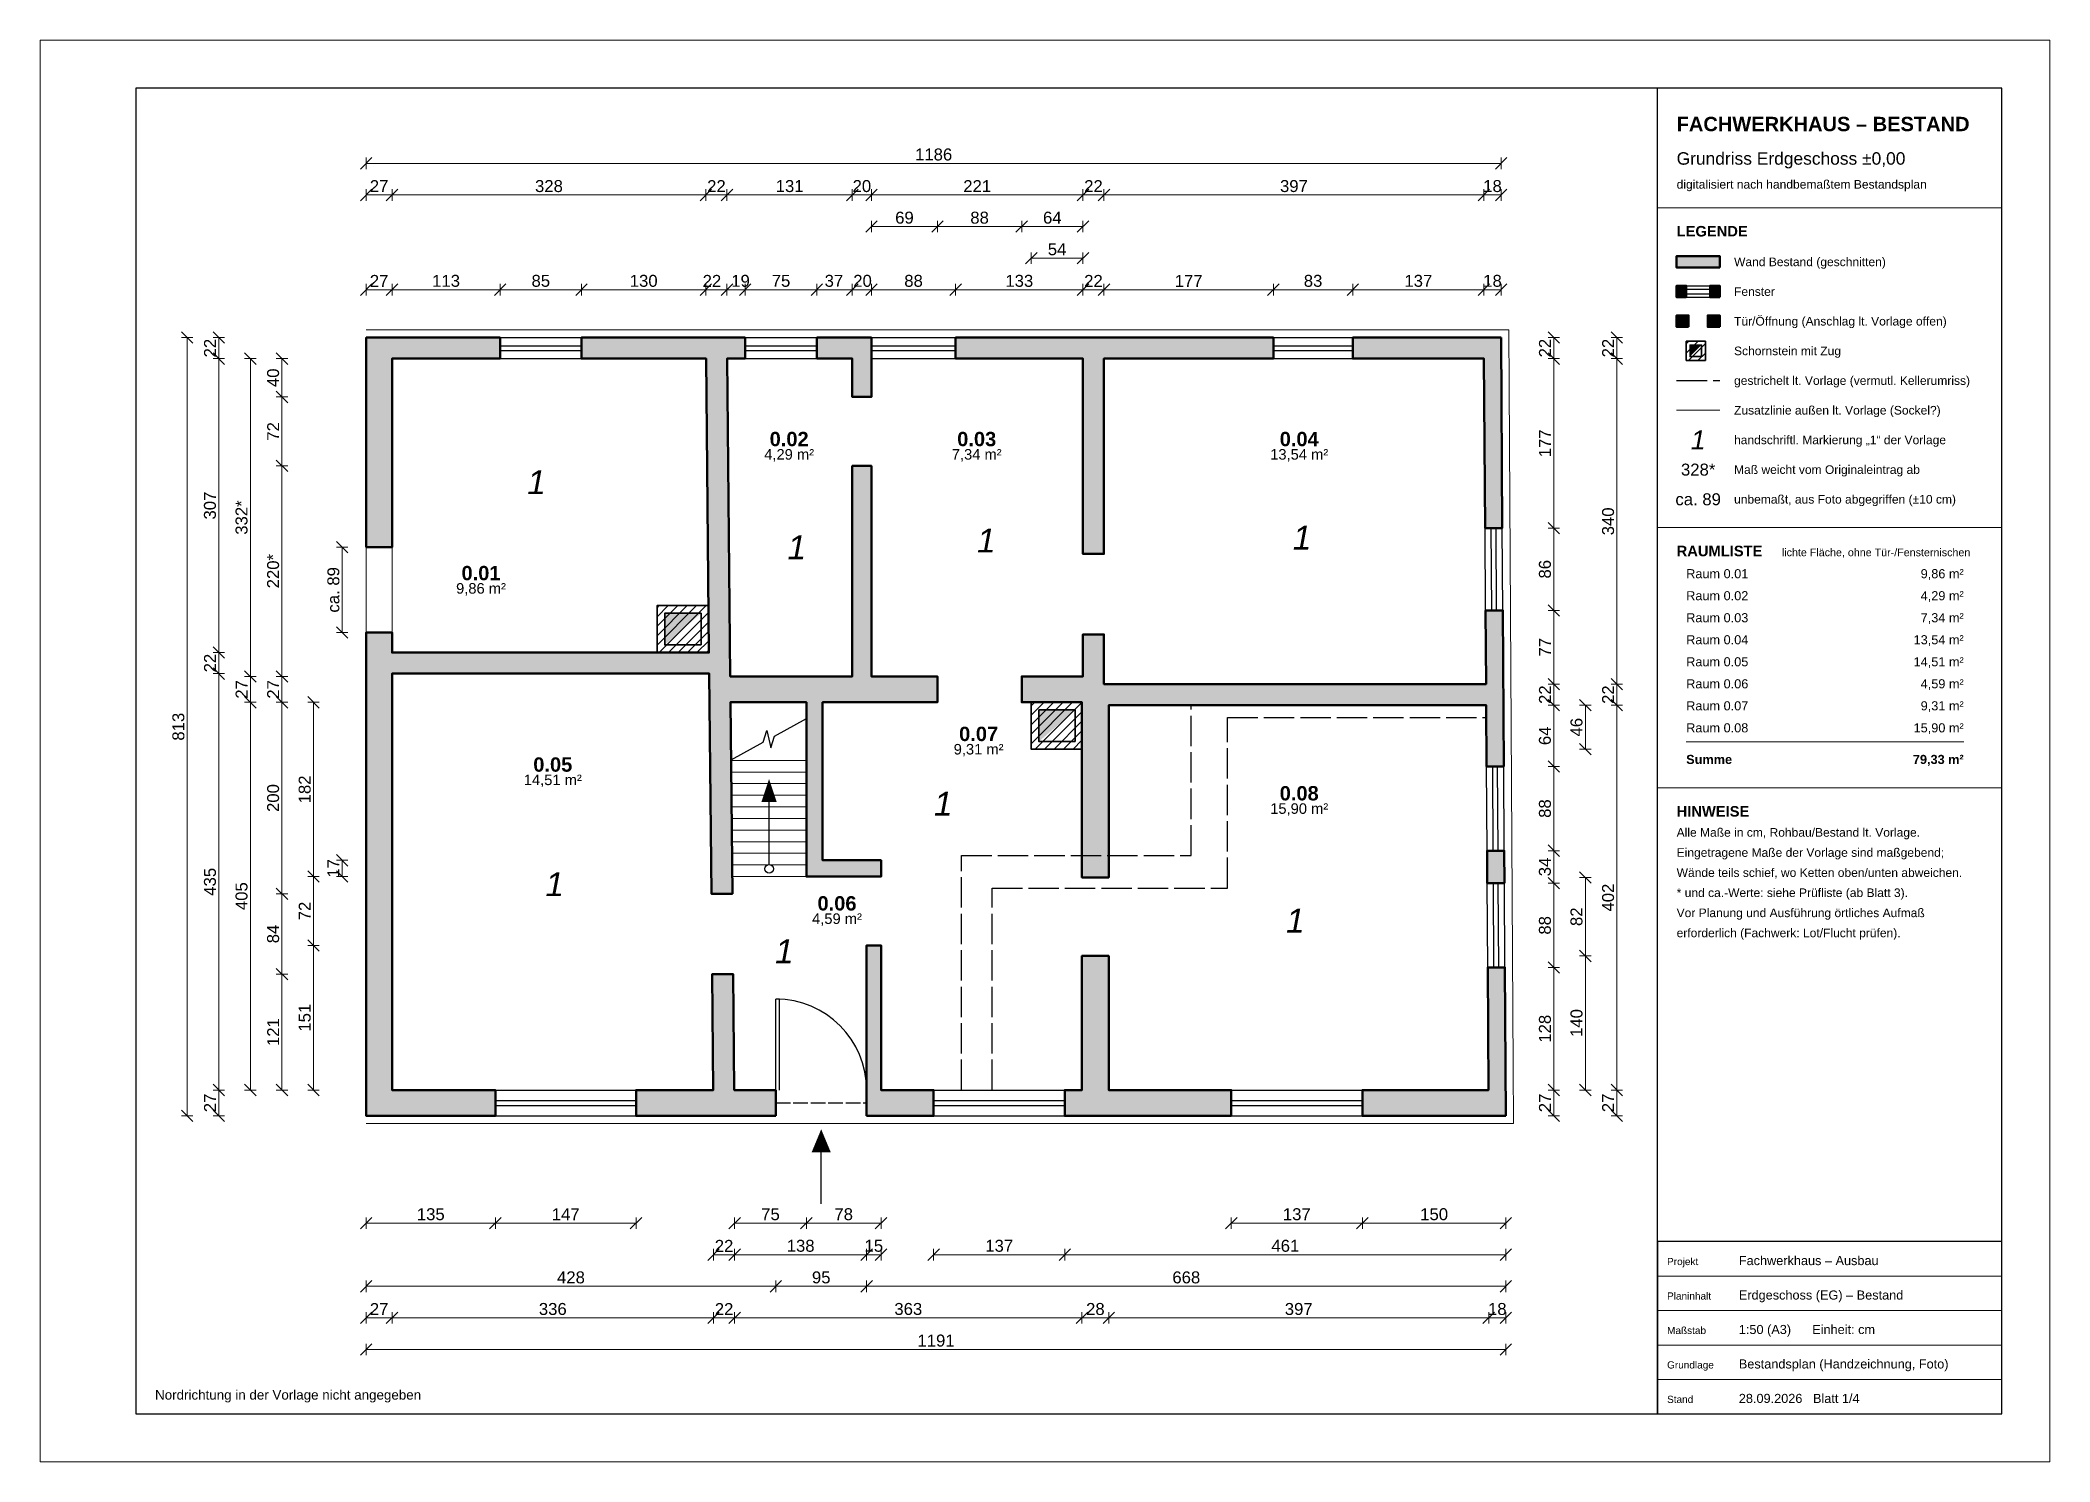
# Model space of a CAD drawing. Header units: centimetres. Extents: x -341 to 1759, y -361 to 1124.
import ezdxf
from ezdxf.enums import TextEntityAlignment as Align

# ---------------------------------------------------------------- set-up
doc = ezdxf.new("R2010")
doc.units = ezdxf.units.CM
doc.linetypes.add('DASHED', pattern=[1.524, 1.27, -0.254])
for name, color, linetype, lineweight in [('BEMASSUNG', 7, 'Continuous', 18), ('FENSTER', 7, 'Continuous', 25), ('FENSTER_UNKLAR', 7, 'Continuous', 18), ('HINWEIS_PRUEFEN', 1, 'Continuous', 18), ('KELLER_VERMUTET', 8, 'DASHED', 25), ('LINIE_AUSSEN_VORLAGE', 7, 'Continuous', 18), ('MARKIERUNG_1_VORLAGE', 5, 'Continuous', 25), ('PLANKOPF', 7, 'Continuous', 25), ('PLANKOPF_DUENN', 7, 'Continuous', 13), ('RAUMSTEMPEL', 7, 'Continuous', 18), ('SCHORNSTEIN', 7, 'Continuous', 35), ('SYMBOLE', 7, 'Continuous', 25), ('TREPPE', 7, 'Continuous', 18), ('TREPPE_LAUFLINIE', 7, 'Continuous', 25), ('TUER', 7, 'Continuous', 25), ('WAND', 7, 'Continuous', 50), ('WAND_FUELLUNG', 8, 'Continuous', 0)]:
    doc.layers.add(name, color=color, linetype=linetype, lineweight=lineweight)
doc.styles.add('HAND', font='ariali.ttf')
doc.styles.add('PLAN', font='arial.ttf')
doc.styles.add('PLAN_FETT', font='arialbd.ttf')
doc.dimstyles.new('BESTAND_1_50', dxfattribs={"dimscale": 5, "dimtxt": 2.5, "dimasz": 1.5, "dimexe": 1.2, "dimexo": 0, "dimgap": 0.6, "dimtad": 1, "dimdec": 0, "dimtxsty": 'PLAN', "dimtsz": 1.2, "dimcen": 2.5, "dimclrd": 7, "dimclre": 7, "dimclrt": 7, "dimazin": 3, "dimtfac": 1, "dimtmove": 2, "dimatfit": 3, "dimlwd": 18, "dimlwe": 13})

msp = doc.modelspace()

# ---------------------------------------------------------------- hatches: boundary and pattern name
at = {"layer": 'SCHORNSTEIN'}
h = msp.add_hatch(dxfattribs=at)
h.set_pattern_fill('ANSI31', scale=2.2)
h.paths.add_polyline_path([(1379.4, 789.1), (1379.4, 809.1), (1399.4, 809.1), (1399.4, 789.1)])
h.paths.add_polyline_path([(1395.4, 805.1), (1383.4, 805.1), (1383.4, 793.1), (1395.4, 793.1)], flags=0)
h = msp.add_hatch(color=7, dxfattribs=at)
h.dxf.hatch_style = 1
h.paths.add_polyline_path([(1383.4, 793.1), (1395.4, 805.1), (1383.4, 805.1)])
h = msp.add_hatch(dxfattribs=at)
h.set_pattern_fill('ANSI31', scale=2.2)
h.paths.add_polyline_path([(304, 484), (304, 533), (357.8, 533), (358, 508), (358, 484)])
h.paths.add_polyline_path([(350, 525), (312, 525), (312, 492), (350, 492)], flags=0)
h = msp.add_hatch(color=7, dxfattribs=at)
h.dxf.hatch_style = 1
h.paths.add_polyline_path([(312, 492), (350, 525), (312, 525)])
h = msp.add_hatch(dxfattribs=at)
h.set_pattern_fill('ANSI31', scale=2.2)
h.paths.add_polyline_path([(748, 383), (695, 383), (695, 432), (748, 432)])
h.paths.add_polyline_path([(741, 424), (703, 424), (703, 391), (741, 391)], flags=0)
h = msp.add_hatch(color=7, dxfattribs=at)
h.dxf.hatch_style = 1
h.paths.add_polyline_path([(703, 391), (741, 424), (703, 424)])
at = {"layer": 'SYMBOLE'}
h = msp.add_hatch(color=7, dxfattribs=at)
h.dxf.hatch_style = 1
h.paths.add_polyline_path([(465.5, -38), (485.5, -38), (475.5, -14)])
at = {"layer": 'TREPPE_LAUFLINIE'}
h = msp.add_hatch(color=7, dxfattribs=at)
h.dxf.hatch_style = 1
h.paths.add_polyline_path([(413, 328), (429, 328), (421, 352)])
at = {"layer": 'WAND_FUELLUNG', "true_color": 0xcdcdcd}
h = msp.add_hatch(color=7, dxfattribs=at)
h.dxf.hatch_style = 1
h.paths.add_polyline_path([(1414.4, 886.1), (1414.4, 898.1), (1369.4, 898.1), (1369.4, 886.1)])
h = msp.add_hatch(color=7, dxfattribs=at)
h.dxf.hatch_style = 1
h.paths.add_polyline_path([(1379.4, 855.1), (1379.4, 867.1), (1369.4, 867.1), (1369.4, 855.1)])
h = msp.add_hatch(color=7, dxfattribs=at)
h.dxf.hatch_style = 1
h.paths.add_polyline_path([(1414.4, 855.1), (1414.4, 867.1), (1404.4, 867.1), (1404.4, 855.1)])
h = msp.add_hatch(color=7, dxfattribs=at)
h.dxf.hatch_style = 1
h.paths.add_polyline_path([(1381.9, 824.1), (1381.9, 836.1), (1369.4, 836.1), (1369.4, 824.1)])
h = msp.add_hatch(color=7, dxfattribs=at)
h.dxf.hatch_style = 1
h.paths.add_polyline_path([(1414.4, 824.1), (1414.4, 836.1), (1401.9, 836.1), (1401.9, 824.1)])
h = msp.add_hatch(color=7, dxfattribs=at)
h.dxf.hatch_style = 1
h.paths.add_polyline_path([(135, 0), (0, 0), (0, 505), (27, 505), (27, 484), (358.2, 484), (355.2, 791), (225, 791), (225, 813), (396, 813), (396, 791), (377.2, 791), (380.5, 459), (508, 459), (508, 679), (528, 679), (528, 459), (597, 459), (597, 432), (477, 432), (477, 267), (538, 267), (538, 250), (460, 250), (460, 432), (380.7, 432), (382.7, 232), (360.7, 232), (358.5, 462), (27, 462), (27, 27), (135, 27)])
h = msp.add_hatch(color=7, dxfattribs=at)
h.dxf.hatch_style = 1
h.paths.add_polyline_path([(0, 594), (0, 813), (140, 813), (140, 791), (27, 791), (27, 594)])
h = msp.add_hatch(color=7, dxfattribs=at)
h.dxf.hatch_style = 1
h.paths.add_polyline_path([(528, 813), (528, 751), (508, 751), (508, 791), (471, 791), (471, 813)])
h = msp.add_hatch(color=7, dxfattribs=at)
h.dxf.hatch_style = 1
h.paths.add_polyline_path([(948, 813), (948, 791), (771, 791), (771, 587), (749, 587), (749, 791), (616, 791), (616, 813)])
h = msp.add_hatch(color=7, dxfattribs=at)
h.dxf.hatch_style = 1
h.paths.add_polyline_path([(1186, 813), (1187.2, 614), (1169.2, 614), (1168.1, 791), (1031, 791), (1031, 813)])
h = msp.add_hatch(color=7, dxfattribs=at)
h.dxf.hatch_style = 1
h.paths.add_polyline_path([(1188.8, 365), (1170.8, 365), (1170.4, 429), (776, 429), (776, 249), (748, 249), (748, 432), (685, 432), (685, 459), (749, 459), (749, 503), (771, 503), (771, 451), (1170.2, 451), (1169.8, 528), (1187.8, 528)])
h = msp.add_hatch(color=7, dxfattribs=at)
h.dxf.hatch_style = 1
h.paths.add_polyline_path([(1189.5, 243), (1171.5, 243), (1171.3, 277), (1189.3, 277)])
h = msp.add_hatch(color=7, dxfattribs=at)
h.dxf.hatch_style = 1
h.paths.add_polyline_path([(523, 0), (523, 178), (538, 178), (538, 27), (593, 27), (593, 0)])
h = msp.add_hatch(color=7, dxfattribs=at)
h.dxf.hatch_style = 1
h.paths.add_polyline_path([(428, 0), (282, 0), (282, 27), (362.7, 27), (361.5, 148), (383.5, 148), (384.7, 27), (428, 27)])
h = msp.add_hatch(color=7, dxfattribs=at)
h.dxf.hatch_style = 1
h.paths.add_polyline_path([(904, 0), (730, 0), (730, 27), (748, 27), (748, 167), (776, 167), (776, 27), (904, 27)])
h = msp.add_hatch(color=7, dxfattribs=at)
h.dxf.hatch_style = 1
h.paths.add_polyline_path([(1191, 0), (1041, 0), (1041, 27), (1172.8, 27), (1172, 155), (1190, 155)])

# ---------------------------------------------------------------- linework, layer by layer
at = {"layer": 'FENSTER'}
for p, q in [((1379.4, 867.1), (1404.4, 867.1)), ((1379.4, 863.6), (1404.4, 863.6)), ((1379.4, 858.6), (1404.4, 858.6)), ((1379.4, 855.1), (1404.4, 855.1))]:
    msp.add_line(p, q, dxfattribs=at)
for points in [[(140, 813), (225, 813)], [(140, 804.5), (225, 804.5)], [(140, 799.5), (140, 804.5)], [(140, 799.5), (225, 799.5)], [(225, 799.5), (225, 804.5)], [(396, 813), (471, 813)], [(396, 804.5), (471, 804.5)], [(396, 799.5), (396, 804.5)], [(396, 799.5), (471, 799.5)], [(471, 799.5), (471, 804.5)], [(528, 813), (616, 813)], [(528, 804.5), (616, 804.5)], [(528, 799.5), (528, 804.5)], [(528, 799.5), (616, 799.5)], [(616, 799.5), (616, 804.5)], [(948, 813), (1031, 813)], [(948, 804.5), (1031, 804.5)], [(948, 799.5), (948, 804.5)], [(948, 799.5), (1031, 799.5)], [(1031, 799.5), (1031, 804.5)], [(140, 791), (225, 791)], [(396, 791), (471, 791)], [(528, 791), (616, 791)], [(948, 791), (1031, 791)], [(1169.8, 528), (1169.2, 614)], [(1176.3, 528), (1175.7, 614)], [(1175.7, 614), (1180.7, 614)], [(1181.3, 528), (1180.7, 614)], [(1187.8, 528), (1187.2, 614)], [(1176.3, 528), (1181.3, 528)], [(1171.3, 277), (1170.8, 365)], [(1177.8, 277), (1177.3, 365)], [(1177.3, 365), (1182.3, 365)], [(1182.8, 277), (1182.3, 365)], [(1189.3, 277), (1188.8, 365)], [(1177.8, 277), (1182.8, 277)], [(1172, 155), (1171.5, 243)], [(1178.5, 155), (1178, 243)], [(1178, 243), (1183, 243)], [(1183.5, 155), (1183, 243)], [(1190, 155), (1189.5, 243)], [(1178.5, 155), (1183.5, 155)], [(135, 27), (282, 27)], [(593, 27), (730, 27)], [(904, 27), (1041, 27)], [(135, 16), (282, 16)], [(135, 11), (135, 16)], [(135, 11), (282, 11)], [(135, 0), (282, 0)], [(282, 11), (282, 16)], [(593, 16), (730, 16)], [(593, 11), (593, 16)], [(593, 11), (730, 11)], [(593, 0), (730, 0)], [(730, 11), (730, 16)], [(904, 16), (1041, 16)], [(904, 11), (904, 16)], [(904, 11), (1041, 11)], [(904, 0), (1041, 0)], [(1041, 11), (1041, 16)]]:
    msp.add_lwpolyline(points, dxfattribs=at)
at = {"layer": 'FENSTER_UNKLAR'}
for points in [[(0, 505), (0, 594)], [(27, 505), (27, 594)]]:
    msp.add_lwpolyline(points, dxfattribs=at)
at = {"layer": 'KELLER_VERMUTET', "ltscale": 25}
msp.add_line((1369.4, 768.1), (1414.4, 768.1), dxfattribs=at)
for points in [[(622, 27), (622, 272), (862, 272), (862, 429)], [(654, 27), (654, 238), (900, 238), (900, 416), (1170.4, 416)]]:
    msp.add_lwpolyline(points, dxfattribs=at)
at = {"layer": 'LINIE_AUSSEN_VORLAGE'}
msp.add_line((1369.4, 737.1), (1414.4, 737.1), dxfattribs=at)
msp.add_lwpolyline([(0, 821), (1194, 821), (1199, -8), (0, -8)], dxfattribs=at)
at = {"layer": 'PLANKOPF'}
msp.add_line((1349.4, -311.4), (1349.4, 1073.6), dxfattribs=at)
for points in [[(-240.6, -311.4), (1709.4, -311.4), (1709.4, 1073.6), (-240.6, 1073.6)], [(1349.4, -311.4), (1709.4, -311.4), (1709.4, -131.4), (1349.4, -131.4)]]:
    msp.add_lwpolyline(points, close=True, dxfattribs=at)
at = {"layer": 'PLANKOPF_DUENN'}
for p, q in [((1349.4, 948.6), (1709.4, 948.6)), ((1349.4, 614.6), (1709.4, 614.6)), ((1379.4, 390.6), (1669.4, 390.6)), ((1349.4, 342.6), (1709.4, 342.6)), ((1349.4, -167.4), (1709.4, -167.4)), ((1349.4, -203.4), (1709.4, -203.4)), ((1349.4, -239.4), (1709.4, -239.4)), ((1349.4, -275.4), (1709.4, -275.4)), ((1349.4, -311.4), (1709.4, -311.4))]:
    msp.add_line(p, q, dxfattribs=at)
msp.add_lwpolyline([(-340.6, -361.4), (1759.4, -361.4), (1759.4, 1123.6), (-340.6, 1123.6)], close=True, dxfattribs=at)
at = {"layer": 'SCHORNSTEIN'}
for points in [[(1399.4, 789.1), (1399.4, 809.1), (1379.4, 809.1), (1379.4, 789.1)], [(1395.4, 793.1), (1395.4, 805.1), (1383.4, 805.1), (1383.4, 793.1)], [(358, 484), (304, 484), (304, 533), (357.8, 533), (358, 508)], [(350, 492), (350, 525), (312, 525), (312, 492)], [(748, 432), (748, 383), (695, 383), (695, 432)], [(741, 391), (741, 424), (703, 424), (703, 391)]]:
    msp.add_lwpolyline(points, close=True, dxfattribs=at)
at = {"layer": 'SYMBOLE'}
msp.add_line((475.5, -92), (475.5, -34), dxfattribs=at)
at = {"layer": 'TREPPE'}
for p, q in [((381.3, 371.3), (460, 371.3)), ((381.5, 359.2), (460, 359.2)), ((381.6, 347.1), (460, 347.1)), ((381.7, 334.9), (460, 334.9)), ((381.8, 322.8), (460, 322.8)), ((381.9, 310.7), (460, 310.7)), ((382.1, 298.5), (460, 298.5)), ((382.2, 286.4), (460, 286.4)), ((382.3, 274.3), (460, 274.3)), ((382.4, 262.1), (460, 262.1)), ((382.5, 250), (460, 250))]:
    msp.add_line(p, q, dxfattribs=at)
at = {"layer": 'TREPPE_LAUFLINIE'}
msp.add_line((421, 262.5), (421, 330), dxfattribs=at)
msp.add_lwpolyline([(381.3, 372), (414.7, 390.5), (418.7, 402.5), (422.7, 384.5), (426.7, 396.5), (460, 415)], dxfattribs=at)
msp.add_circle((421, 258), 4.5, dxfattribs=at)
at = {"layer": 'TUER'}
for points in [[(428, 27), (428, 122)], [(432, 27), (432, 122), (428, 122)]]:
    msp.add_lwpolyline(points, dxfattribs=at)
at = {"layer": 'TUER', "linetype": 'DASHED', "ltscale": 12}
msp.add_lwpolyline([(428, 13.5), (523, 13.5)], dxfattribs=at)
at = {"layer": 'TUER'}
msp.add_arc((428, 27), 95, 0, 90, dxfattribs=at)
at = {"layer": 'WAND'}
for points in [[(1414.4, 886.1), (1414.4, 898.1), (1369.4, 898.1), (1369.4, 886.1)], [(1379.4, 855.1), (1379.4, 867.1), (1369.4, 867.1), (1369.4, 855.1)], [(1414.4, 855.1), (1414.4, 867.1), (1404.4, 867.1), (1404.4, 855.1)], [(1381.9, 824.1), (1381.9, 836.1), (1369.4, 836.1), (1369.4, 824.1)], [(1414.4, 824.1), (1414.4, 836.1), (1401.9, 836.1), (1401.9, 824.1)], [(135, 0), (0, 0), (0, 505), (27, 505), (27, 484), (358.2, 484), (355.2, 791), (225, 791), (225, 813), (396, 813), (396, 791), (377.2, 791), (380.5, 459), (508, 459), (508, 679), (528, 679), (528, 459), (597, 459), (597, 432), (477, 432), (477, 267), (538, 267), (538, 250), (460, 250), (460, 432), (380.7, 432), (382.7, 232), (360.7, 232), (358.5, 462), (27, 462), (27, 27), (135, 27)], [(0, 594), (0, 813), (140, 813), (140, 791), (27, 791), (27, 594)], [(528, 813), (528, 751), (508, 751), (508, 791), (471, 791), (471, 813)], [(948, 813), (948, 791), (771, 791), (771, 587), (749, 587), (749, 791), (616, 791), (616, 813)], [(1186, 813), (1187.2, 614), (1169.2, 614), (1168.1, 791), (1031, 791), (1031, 813)], [(1188.8, 365), (1170.8, 365), (1170.4, 429), (776, 429), (776, 249), (748, 249), (748, 432), (685, 432), (685, 459), (749, 459), (749, 503), (771, 503), (771, 451), (1170.2, 451), (1169.8, 528), (1187.8, 528)], [(1189.5, 243), (1171.5, 243), (1171.3, 277), (1189.3, 277)], [(523, 0), (523, 178), (538, 178), (538, 27), (593, 27), (593, 0)], [(428, 0), (282, 0), (282, 27), (362.7, 27), (361.5, 148), (383.5, 148), (384.7, 27), (428, 27)], [(904, 0), (730, 0), (730, 27), (748, 27), (748, 167), (776, 167), (776, 27), (904, 27)], [(1191, 0), (1041, 0), (1041, 27), (1172.8, 27), (1172, 155), (1190, 155)]]:
    msp.add_lwpolyline(points, close=True, dxfattribs=at)

# ---------------------------------------------------------------- texts
at = {"layer": 'BEMASSUNG', "style": 'PLAN'}
for s, p in [('328*', (1391.9, 675.1)), ('ca. 89', (1391.9, 644.1))]:
    msp.add_text(s, height=12.5, dxfattribs=at).set_placement(p, align=Align.MIDDLE_CENTER)
at = {"layer": 'HINWEIS_PRUEFEN', "true_color": 0xc81e1e, "style": 'PLAN'}
msp.add_text('Nordrichtung in der Vorlage nicht angegeben', height=10, dxfattribs=at).set_placement((-220.6, -296.4))
at = {"layer": 'MARKIERUNG_1_VORLAGE', "true_color": 0x1e46c8, "style": 'HAND'}
for height, p in [(20, (1391.9, 706.1)), (25, (178, 662)), (25, (648, 601)), (25, (978, 604)), (25, (450, 594)), (25, (603, 326)), (25, (197, 242)), (25, (971, 204)), (25, (437, 172))]:
    msp.add_text('1', height=height, dxfattribs=at).set_placement(p, align=Align.MIDDLE_CENTER)
at = {"layer": 'PLANKOPF'}
for s, height, style, p in [('FACHWERKHAUS – BESTAND', 15, 'PLAN_FETT', (1369.4, 1028.6)), ('Grundriss Erdgeschoss ±0,00', 13, 'PLAN', (1369.4, 993.6)), ('digitalisiert nach handbemaßtem Bestandsplan', 9, 'PLAN', (1369.4, 968.6)), ('LEGENDE', 11, 'PLAN_FETT', (1369.4, 918.6)), ('Wand Bestand (geschnitten)', 9, 'PLAN', (1429.4, 887.6)), ('Fenster', 9, 'PLAN', (1429.4, 856.6)), ('Tür/Öffnung (Anschlag lt. Vorlage offen)', 9, 'PLAN', (1429.4, 825.6)), ('Schornstein mit Zug', 9, 'PLAN', (1429.4, 794.6)), ('gestrichelt lt. Vorlage (vermutl. Kellerumriss)', 9, 'PLAN', (1429.4, 763.6)), ('Zusatzlinie außen lt. Vorlage (Sockel?)', 9, 'PLAN', (1429.4, 732.6)), ('handschriftl. Markierung „1“ der Vorlage', 9, 'PLAN', (1429.4, 701.6)), ('Maß weicht vom Originaleintrag ab', 9, 'PLAN', (1429.4, 670.6)), ('unbemaßt, aus Foto abgegriffen (±10 cm)', 9, 'PLAN', (1429.4, 639.6)), ('RAUMLISTE', 11, 'PLAN_FETT', (1369.4, 584.6)), ('lichte Fläche, ohne Tür-/Fensternischen', 8, 'PLAN', (1479.4, 584.6)), ('Raum 0.01', 9.5, 'PLAN', (1379.4, 561.6)), ('Raum 0.02', 9.5, 'PLAN', (1379.4, 538.6)), ('Raum 0.03', 9.5, 'PLAN', (1379.4, 515.6)), ('Raum 0.04', 9.5, 'PLAN', (1379.4, 492.6)), ('Raum 0.05', 9.5, 'PLAN', (1379.4, 469.6)), ('Raum 0.06', 9.5, 'PLAN', (1379.4, 446.6)), ('Raum 0.07', 9.5, 'PLAN', (1379.4, 423.6)), ('Raum 0.08', 9.5, 'PLAN', (1379.4, 400.6)), ('Summe', 9.5, 'PLAN_FETT', (1379.4, 367.6)), ('HINWEISE', 11, 'PLAN_FETT', (1369.4, 312.6)), ('Alle Maße in cm, Rohbau/Bestand lt. Vorlage.', 9, 'PLAN', (1369.4, 291.6)), ('Eingetragene Maße der Vorlage sind maßgebend;', 9, 'PLAN', (1369.4, 270.6)), ('Wände teils schief, wo Ketten oben/unten abweichen.', 9, 'PLAN', (1369.4, 249.6)), ('* und ca.-Werte: siehe Prüfliste (ab Blatt 3).', 9, 'PLAN', (1369.4, 228.6)), ('Vor Planung und Ausführung örtliches Aufmaß', 9, 'PLAN', (1369.4, 207.6)), ('erforderlich (Fachwerk: Lot/Flucht prüfen).', 9, 'PLAN', (1369.4, 186.6)), ('Fachwerkhaus – Ausbau', 9.5, 'PLAN', (1434.4, -155.9)), ('Projekt', 7.5, 'PLAN', (1359.4, -155.9)), ('Planinhalt', 7.5, 'PLAN', (1359.4, -191.9)), ('Erdgeschoss (EG) – Bestand', 9.5, 'PLAN', (1434.4, -191.9)), ('Maßstab', 7.5, 'PLAN', (1359.4, -227.9)), ('1:50 (A3)      Einheit: cm', 9.5, 'PLAN', (1434.4, -227.9)), ('Grundlage', 7.5, 'PLAN', (1359.4, -263.9)), ('Bestandsplan (Handzeichnung, Foto)', 9.5, 'PLAN', (1434.4, -263.9)), ('Stand', 7.5, 'PLAN', (1359.4, -299.9)), ('28.09.2026   Blatt 1/4', 9.5, 'PLAN', (1434.4, -299.9))]:
    msp.add_text(s, height=height, dxfattribs=dict(at, style=style)).set_placement(p)
for s, style, p in [('9,86 m²', 'PLAN', (1669.4, 561.6)), ('4,29 m²', 'PLAN', (1669.4, 538.6)), ('7,34 m²', 'PLAN', (1669.4, 515.6)), ('13,54 m²', 'PLAN', (1669.4, 492.6)), ('14,51 m²', 'PLAN', (1669.4, 469.6)), ('4,59 m²', 'PLAN', (1669.4, 446.6)), ('9,31 m²', 'PLAN', (1669.4, 423.6)), ('15,90 m²', 'PLAN', (1669.4, 400.6)), ('79,33 m²', 'PLAN_FETT', (1669.4, 367.6))]:
    msp.add_text(s, height=9.5, dxfattribs=dict(at, style=style)).set_placement(p, align=Align.RIGHT)
at = {"layer": 'RAUMSTEMPEL'}
for s, height, style, p in [('0.02', 15, 'PLAN_FETT', (442, 707)), ('0.03', 15, 'PLAN_FETT', (638, 707)), ('0.04', 15, 'PLAN_FETT', (975, 707)), ('4,29 m²', 11, 'PLAN', (442, 691)), ('7,34 m²', 11, 'PLAN', (638, 691)), ('13,54 m²', 11, 'PLAN', (975, 691)), ('0.01', 15, 'PLAN_FETT', (120, 567)), ('9,86 m²', 11, 'PLAN', (120, 551)), ('0.07', 15, 'PLAN_FETT', (640, 399)), ('9,31 m²', 11, 'PLAN', (640, 383)), ('0.05', 15, 'PLAN_FETT', (195, 367)), ('14,51 m²', 11, 'PLAN', (195, 351)), ('0.08', 15, 'PLAN_FETT', (975, 337)), ('15,90 m²', 11, 'PLAN', (975, 321)), ('4,59 m²', 11, 'PLAN', (492, 206)), ('0.06', 15, 'PLAN_FETT', (492, 222))]:
    msp.add_text(s, height=height, dxfattribs=dict(at, style=style)).set_placement(p, align=Align.MIDDLE_CENTER)

# ---------------------------------------------------------------- dimensions: what is measured, and where the dimension line sits
at = {"layer": 'BEMASSUNG'}
for base, p1, p2, location in [((0, 995), (0, 1001), (1186, 1001), (593, 1004.2)), ((0, 962), (0, 968), (27, 968), (13.5, 971.2)), ((27, 962), (27, 968), (355, 968), (191, 971.2)), ((355, 962), (355, 968), (377, 968), (366, 971.2)), ((377, 962), (377, 968), (508, 968), (442.5, 971.2)), ((508, 962), (508, 968), (528, 968), (518, 971.2)), ((528, 962), (528, 968), (749, 968), (638.5, 971.2)), ((749, 962), (749, 968), (771, 968), (760, 971.2)), ((771, 962), (771, 968), (1168, 968), (969.5, 971.2)), ((1168, 962), (1168, 968), (1186, 968), (1177, 971.2)), ((528, 929), (528, 935), (597, 935), (562.5, 938.2)), ((597, 929), (597, 935), (685, 935), (641, 938.2)), ((685, 929), (685, 935), (749, 935), (717, 938.2)), ((695, 896), (695, 902), (749, 902), (722, 905.2)), ((0, 863), (0, 869), (27, 869), (13.5, 872.2)), ((27, 863), (27, 869), (140, 869), (83.5, 872.2)), ((140, 863), (140, 869), (225, 869), (182.5, 872.2)), ((225, 863), (225, 869), (355, 869), (290, 872.2)), ((355, 863), (355, 869), (377, 869), (361.3, 872.2)), ((377, 863), (377, 869), (396, 869), (391.2, 872.2)), ((396, 863), (396, 869), (471, 869), (433.5, 872.2)), ((471, 863), (471, 869), (508, 869), (488.8, 872.2)), ((508, 863), (508, 869), (528, 869), (518.7, 872.2)), ((528, 863), (528, 869), (616, 869), (572, 872.2)), ((616, 863), (616, 869), (749, 869), (682.5, 872.2)), ((749, 863), (749, 869), (771, 869), (760, 872.2)), ((771, 863), (771, 869), (948, 869), (859.5, 872.2)), ((948, 863), (948, 869), (1031, 869), (989.5, 872.2)), ((1031, 863), (1031, 869), (1168, 869), (1099.5, 872.2)), ((1168, 863), (1168, 869), (1186, 869), (1177, 872.2)), ((0, -112), (0, -118), (135, -118), (67.5, -102.8)), ((135, -112), (135, -118), (282, -118), (208.5, -102.8)), ((385, -112), (385, -118), (460, -118), (422.5, -102.8)), ((460, -112), (460, -118), (538, -118), (499, -102.8)), ((904, -112), (904, -118), (1041, -118), (972.5, -102.8)), ((1041, -112), (1041, -118), (1191, -118), (1116, -102.8)), ((363, -145), (363, -151), (385, -151), (374, -135.8)), ((385, -145), (385, -151), (523, -151), (454, -135.8)), ((523, -145), (523, -151), (538, -151), (530.5, -135.8)), ((593, -145), (593, -151), (730, -151), (661.5, -135.8)), ((730, -145), (730, -151), (1191, -151), (960.5, -135.8)), ((0, -178), (0, -184), (428, -184), (214, -168.8)), ((428, -178), (428, -184), (523, -184), (475.5, -168.8)), ((523, -178), (523, -184), (1191, -184), (857, -168.8)), ((0, -211), (0, -217), (27, -217), (13.5, -201.8)), ((27, -211), (27, -217), (363, -217), (195, -201.8)), ((363, -211), (363, -217), (385, -217), (374, -201.8)), ((385, -211), (385, -217), (748, -217), (566.5, -201.8)), ((748, -211), (748, -217), (776, -217), (762, -201.8)), ((776, -211), (776, -217), (1173, -217), (974.5, -201.8)), ((1173, -211), (1173, -217), (1191, -217), (1182, -201.8)), ((0, -244), (0, -250), (1191, -250), (595.5, -234.8))]:
    msp.add_linear_dim(base=base, p1=p1, p2=p2, location=location, dimstyle='BESTAND_1_50', override={"dimtmove": 2}, dxfattribs=at).render()
for base, p1, p2, location in [((-187, 0), (-193, 0), (-193, 813), (-196.2, 406.5)), ((-154, 791), (-160, 791), (-160, 813), (-163.2, 802)), ((1241, 791), (1247, 791), (1247, 813), (1231.8, 802)), ((1307, 791), (1313, 791), (1313, 813), (1297.8, 802)), ((-154, 484), (-160, 484), (-160, 791), (-163.2, 637.5)), ((-88, 751), (-94, 751), (-94, 791), (-97.2, 771)), ((1241, 614), (1247, 614), (1247, 791), (1231.8, 702.5)), ((1307, 451), (1313, 451), (1313, 791), (1297.8, 621)), ((-88, 679), (-94, 679), (-94, 751), (-97.2, 715)), ((1241, 528), (1247, 528), (1247, 614), (1231.8, 571)), ((1241, 451), (1247, 451), (1247, 528), (1231.8, 489.5)), ((-154, 462), (-160, 462), (-160, 484), (-163.2, 473)), ((-154, 27), (-160, 27), (-160, 462), (-163.2, 244.5)), ((-121, 432), (-127, 432), (-127, 459), (-130.2, 445.5)), ((-88, 432), (-94, 432), (-94, 459), (-97.2, 445.5)), ((1241, 429), (1247, 429), (1247, 451), (1231.8, 440)), ((1307, 429), (1313, 429), (1313, 451), (1297.8, 440)), ((-121, 27), (-127, 27), (-127, 432), (-130.2, 229.5)), ((-88, 232), (-94, 232), (-94, 432), (-97.2, 332)), ((-55, 250), (-61, 250), (-61, 432), (-64.2, 341)), ((1241, 365), (1247, 365), (1247, 429), (1231.8, 397)), ((1274, 383), (1280, 383), (1280, 429), (1264.8, 406)), ((1307, 27), (1313, 27), (1313, 429), (1297.8, 228)), ((1241, 277), (1247, 277), (1247, 365), (1231.8, 321)), ((-25, 250), (-31, 250), (-31, 267), (-34.2, 258.5)), ((1241, 243), (1247, 243), (1247, 277), (1231.8, 260)), ((-55, 178), (-61, 178), (-61, 250), (-64.2, 214)), ((1274, 167), (1280, 167), (1280, 249), (1264.8, 208)), ((-88, 148), (-94, 148), (-94, 232), (-97.2, 190)), ((1241, 155), (1247, 155), (1247, 243), (1231.8, 199)), ((-55, 27), (-61, 27), (-61, 178), (-64.2, 102.5)), ((1274, 27), (1280, 27), (1280, 167), (1264.8, 97)), ((-88, 27), (-94, 27), (-94, 148), (-97.2, 87.5)), ((1241, 27), (1247, 27), (1247, 155), (1231.8, 91)), ((-154, 0), (-160, 0), (-160, 27), (-163.2, 13.5)), ((1241, 0), (1247, 0), (1247, 27), (1231.8, 13.5)), ((1307, 0), (1313, 0), (1313, 27), (1297.8, 13.5))]:
    msp.add_linear_dim(base=base, p1=p1, p2=p2, angle=90, location=location, dimstyle='BESTAND_1_50', override={"dimtmove": 2}, dxfattribs=at).render()
for base, p1, p2, location, text in [((-121, 459), (-127, 459), (-127, 791), (-130.2, 625), '332*'), ((-88, 459), (-94, 459), (-94, 679), (-97.2, 569), '220*'), ((-25, 505), (-31, 505), (-31, 594), (-34.2, 549.5), 'ca. 89')]:
    msp.add_linear_dim(base=base, p1=p1, p2=p2, angle=90, location=location, text=text, dimstyle='BESTAND_1_50', override={"dimtmove": 2}, dxfattribs=at).render()

doc.saveas('drawing.dxf')
